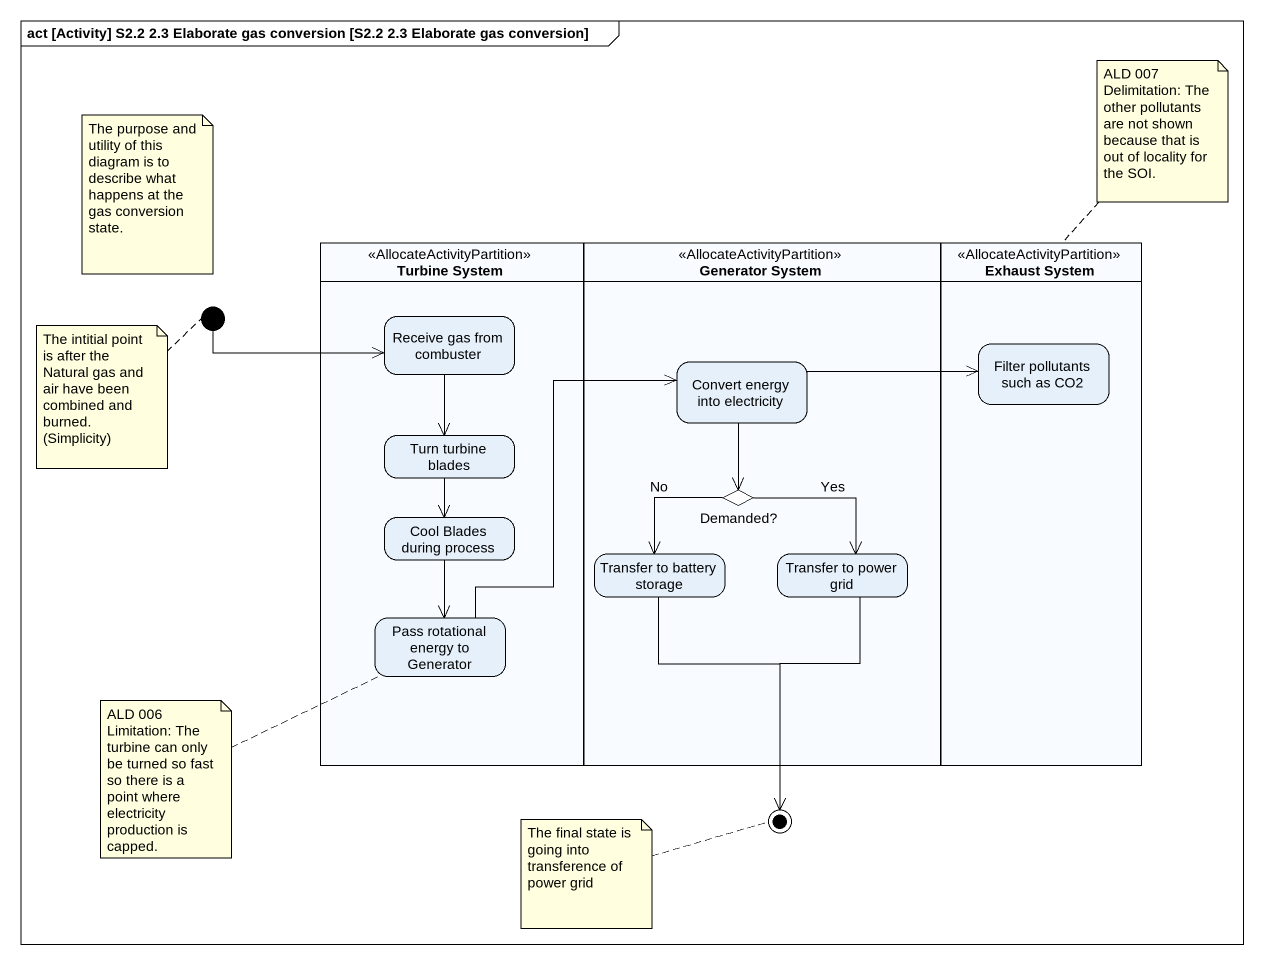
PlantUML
@startuml
mainframe act [Activity] S2.2 2.3 Elaborate gas conversion [S2.2 2.3 Elaborate gas conversion]
hide empty description
state "Turbine System" as Turbine_System <<AllocateActivityPartition>> {
  state "Receive gas from combuster" as Receive_gas_from_combuster
  state "Turn turbine blades" as Turn_turbine_blades
  state "Cool Blades during process" as Cool_Blades_during_process
  state "Pass rotational energy to Generator" as Pass_rotational_energy_to
}
state "Generator System" as Generator_System <<AllocateActivityPartition>> {
  state "Convert energy into electricity" as Convert_energy_into
  state "Demanded?" as Demanded <<choice>>
  state "Transfer to battery storage" as Transfer_to_battery_storage
  state "Transfer to power grid" as Transfer_to_power_grid
}
state "Exhaust System" as Exhaust_System <<AllocateActivityPartition>> {
  state "Filter pollutants such as CO2" as Filter_pollutants_such_as
}
state initial1 <<start>>
state final1 <<end>>
initial1 -right-> Receive_gas_from_combuster
Receive_gas_from_combuster --> Turn_turbine_blades
Convert_energy_into -right-> Filter_pollutants_such_as
Convert_energy_into --> Demanded
Turn_turbine_blades --> Cool_Blades_during_process
Demanded --> Transfer_to_battery_storage : No
Demanded --> Transfer_to_power_grid : Yes
Cool_Blades_during_process --> Pass_rotational_energy_to
Transfer_to_battery_storage --> final1
Transfer_to_power_grid --> final1
Pass_rotational_energy_to -up-> Convert_energy_into
note top of Exhaust_System : ALD 007 Delimitation: The other pollutants are not shown because that is out of locality for the SOI.
note as N2
  The purpose and utility of this diagram is to describe what happens at the gas conversion state.
end note
note bottom of initial1 : The intitial point is after the Natural gas and air have been combined and burned. (Simplicity)
note left of Pass_rotational_energy_to : ALD 006 Limitation: The turbine can only be turned so fast so there is a point where electricity production is capped.
note left of final1 : The final state is going into transference of power grid
@enduml
